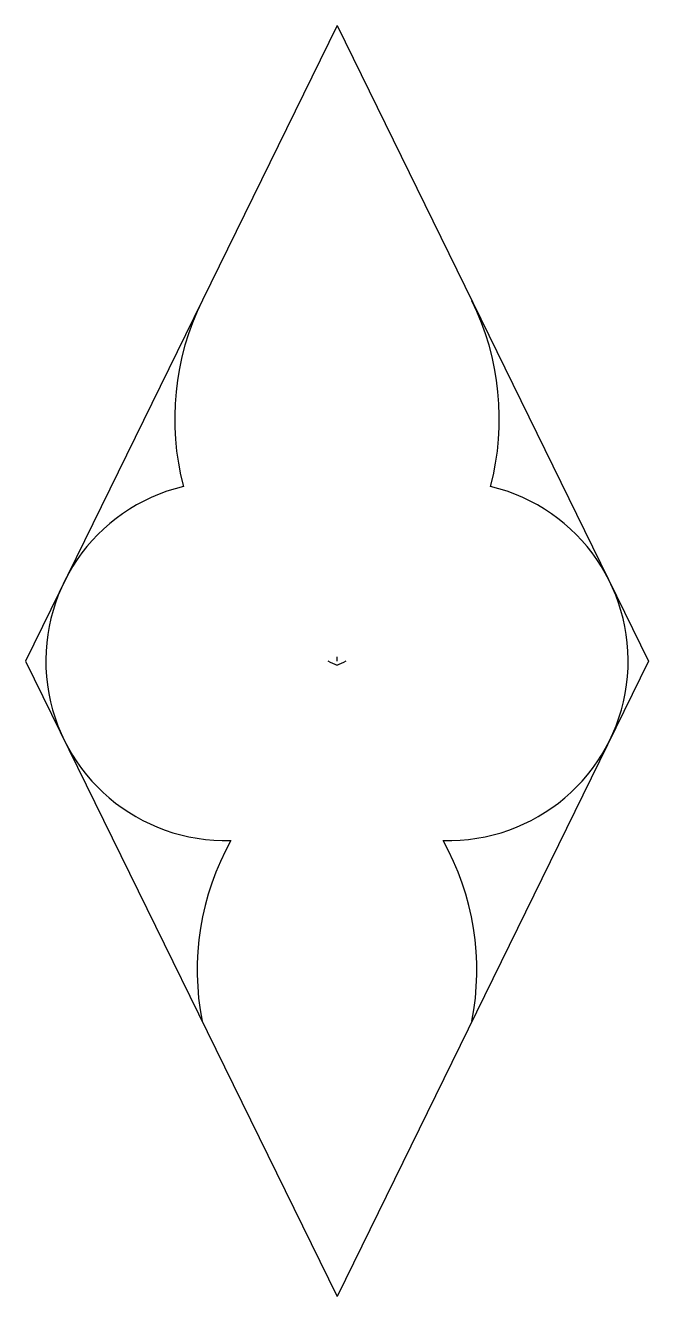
# Model space of a CAD drawing. Extents: x -14.6 to 14.6, y -29.7 to 29.7.
import ezdxf

# ---------------------------------------------------------------- set-up
doc = ezdxf.new("R2010")
doc.units = 0
doc.layers.add('MODELSKETCH_VISIBLE', color=7, linetype='CONTINUOUS')

msp = doc.modelspace()

# ---------------------------------------------------------------- linework, layer by layer
at = {"layer": 'MODELSKETCH_VISIBLE'}
for p, q in [((0, 29.709), (-14.569, 0)), ((0, 29.709), (14.569, 0)), ((-14.569, 0), (0, -29.709)), ((0, 0), (0, 0.194)), ((0, 0), (0, 0.194)), ((14.569, 0), (0, -29.709))]:
    msp.add_line(p, q, dxfattribs=at)
for centre, radius, start, end in [((4.943, 11.323), 12.533, 153.87675, 194.62623), ((-4.943, 11.323), 12.533, 345.37377, 26.12325), ((-5.224, 0), 8.39, 103.51001, 271.79537), ((5.224, 0), 8.39, 268.20463, 76.48999), ((4.943, 11.323), 12.533, 244.61441, 246.7733), ((-4.943, 11.323), 12.533, 293.2267, 295.38559), ((5.997, -14.47), 12.533, 150.96292, 190.9087), ((-5.997, -14.47), 12.533, 349.0913, 29.03708)]:
    msp.add_arc(centre, radius, start, end, dxfattribs=at)

doc.saveas('drawing.dxf')
